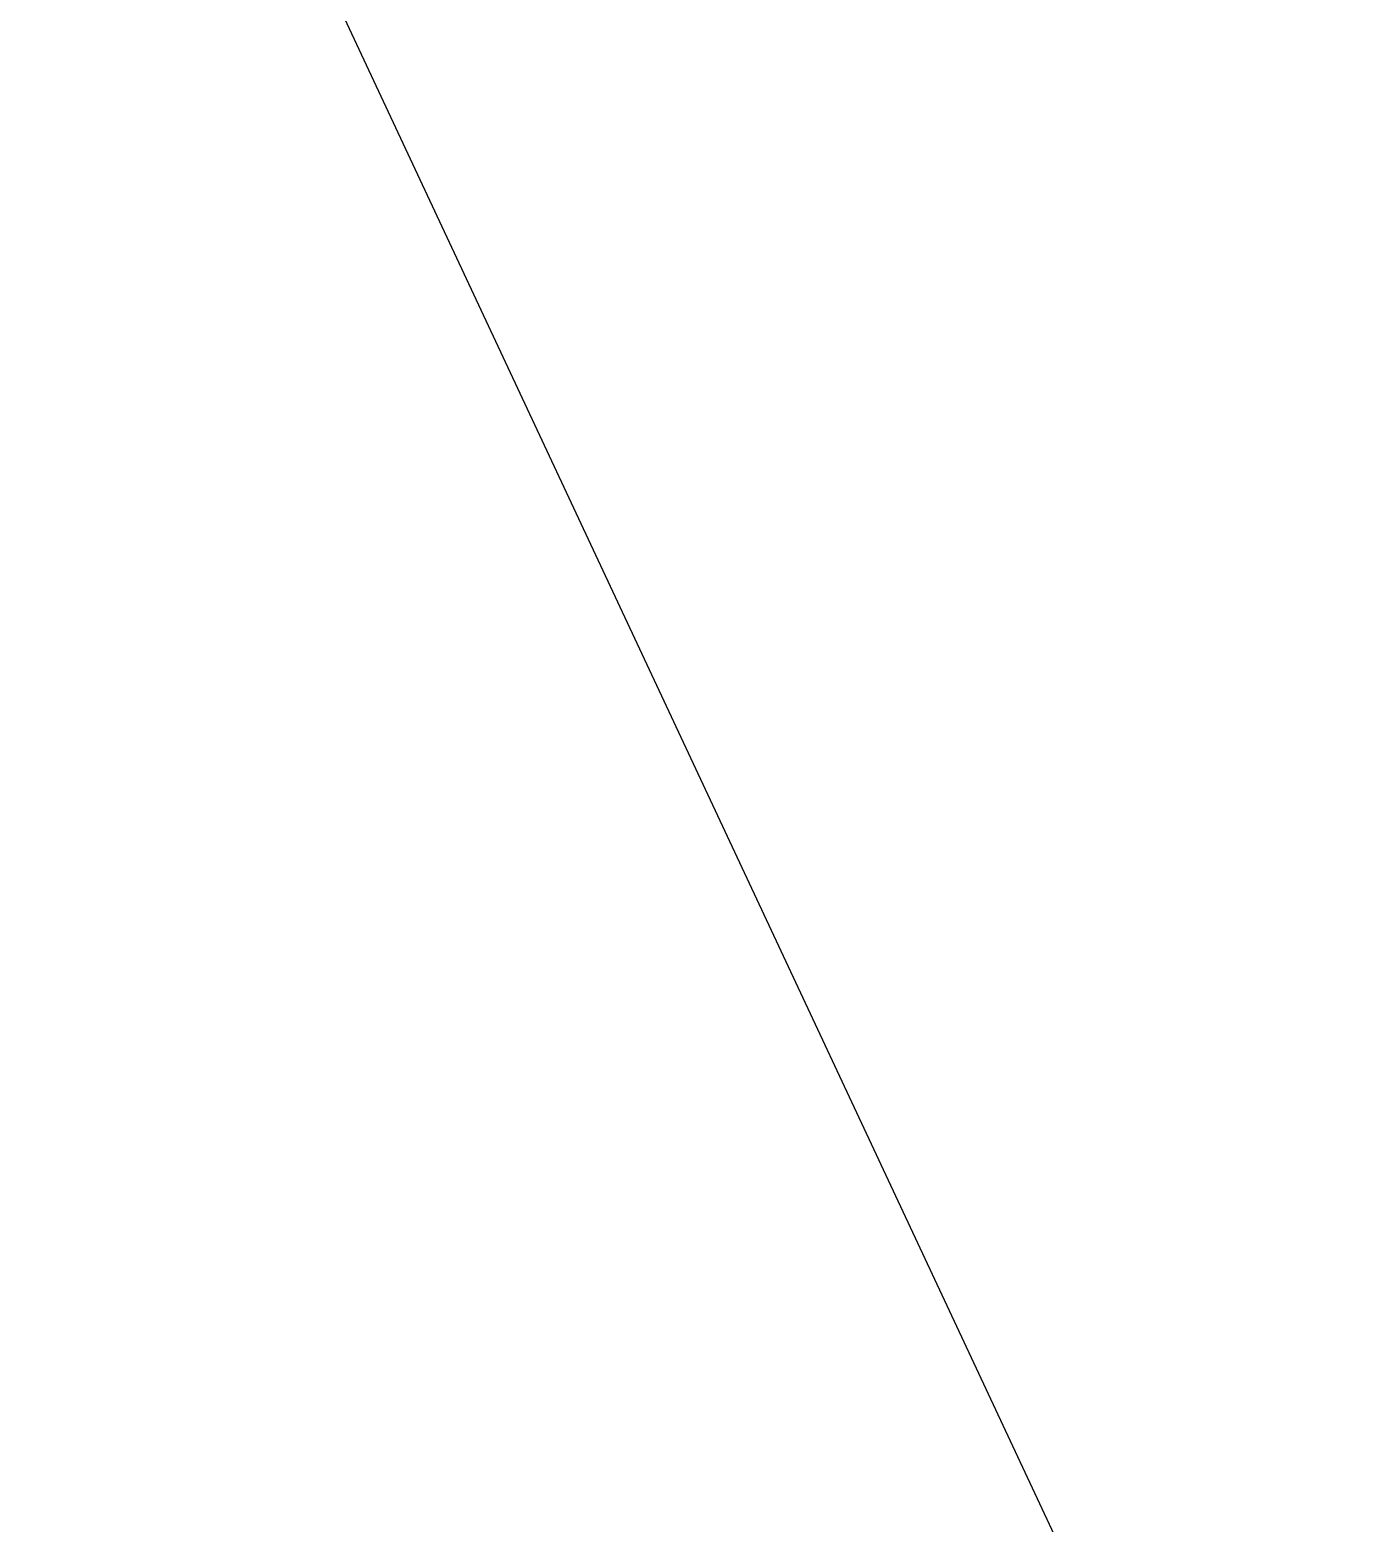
# Model space of a CAD drawing. Header units: millimetres. Extents: x 0 to 2895, y -1316 to 884.
# Drawn here: x 1264.44078 to 1264.45614, y 572.07823 to 572.09543 of the extents above; entities that cross this region are included whole.
import ezdxf

# ---------------------------------------------------------------- set-up
doc = ezdxf.new("R2010")
doc.units = ezdxf.units.MM
doc.layers.add('Blocks', color=7, linetype='Continuous')
doc.layers.add('Blocks$Inner', color=7, linetype='Continuous', lineweight=25, true_color=0x007f00)

# ---------------------------------------------------------------- blocks, each defined once
blk = doc.blocks.new('PK24 Side')
at = {"layer": 'Blocks$Inner'}
for points, knots in [([(-114.747478, 851.016387), (-112.497898, 840.685445), (-105.058488, 809.220482), (-91.754912, 762.590057), (-77.716861, 716.193503), (-62.511239, 670.148708), (-45.996611, 624.558461), (-27.80042, 579.614396), (-10.785413, 542.936974), (4.455401, 514.430466), (16.658724, 493.475122), (29.378348, 472.835817), (46.829629, 445.636587), (69.637449, 412.274667), (98.604069, 373.386091), (129.102796, 335.684576), (161.230404, 299.356621), (195.182456, 264.718755), (225.20824, 237.644194), (250.565296, 217.574746), (270.314801, 203.494831), (290.867477, 190.66839), (312.349852, 179.274332), (334.860023, 170.266286), (358.603226, 164.757849), (382.964357, 163.180619), (407.056888, 165.883523), (430.754576, 171.335088), (454.049852, 177.92866), (477.06991, 185.525861), (499.795781, 194.005495), (522.240047, 203.160328), (551.916308, 215.990939), (588.678491, 232.735134), (632.544867, 253.365088), (676.388179, 274.061718), (720.368721, 294.450414), (764.602666, 314.290744), (809.172375, 333.375223), (854.123772, 351.542814), (899.492209, 368.643129), (945.308827, 384.50472), (991.517661, 399.180057), (1038.054235, 412.793299), (1084.868669, 425.406244), (1132.004908, 436.765165), (1179.467551, 446.678392), (1219.258386, 453.692628), (1251.221257, 458.577229), (1275.228275, 461.880992), (1299.255348, 464.87313), (1319.333224, 467.16315), (1335.428377, 468.892469), (1347.491547, 470.124355), (1359.536691, 471.288982), (1371.542649, 472.359584), (1383.523876, 473.410399), (1393.542052, 474.459494), (1401.608418, 475.49757), (1406.673212, 476.258925), (1410.754297, 476.928604), (1414.801527, 477.736159), (1417.660514, 478.740231), (1419.571665, 480.120051)], [0, 0, 0, 0, 0.02439, 0.04878, 0.073171, 0.097561, 0.121951, 0.146341, 0.170732, 0.182927, 0.195122, 0.207317, 0.219512, 0.243902, 0.268293, 0.292683, 0.317073, 0.341463, 0.365854, 0.378049, 0.390244, 0.402439, 0.414634, 0.426829, 0.439024, 0.45122, 0.463415, 0.47561, 0.487805, 0.5, 0.512195, 0.52439, 0.536585, 0.560976, 0.585366, 0.609756, 0.634146, 0.658537, 0.682927, 0.707317, 0.731707, 0.756098, 0.780488, 0.804878, 0.829268, 0.853659, 0.878049, 0.902439, 0.914634, 0.926829, 0.939024, 0.95122, 0.957317, 0.963415, 0.969512, 0.97561, 0.981707, 0.987805, 0.990854, 0.993902, 0.995427, 0.996951, 1, 1, 1, 1]), ([(1418.010436, 481.370077), (1417.745062, 481.215937), (1417.258653, 480.889199), (1416.439352, 480.525467), (1415.700197, 480.242178), (1415.125941, 480.04306), (1414.546205, 479.860616), (1413.738619, 479.629147), (1412.697689, 479.370605), (1411.420898, 479.101876), (1410.13792, 478.864896), (1407.519653, 478.420604), (1403.560772, 477.801967), (1398.252597, 477.073065), (1392.933615, 476.428239), (1387.621706, 475.853649), (1382.319367, 475.33252), (1377.028655, 474.84778), (1371.736301, 474.381259), (1360.069171, 473.355275), (1342.040559, 471.620501), (1315.164918, 468.736201), (1285.81749, 465.286557), (1243.107909, 459.591162), (1199.818531, 452.510701), (1156.032099, 443.889578), (1118.1605, 435.569247), (1076.242038, 425.232615), (1025.043867, 411.232615), (968.92297, 394.410391), (913.888076, 375.971731), (865.13917, 357.934094), (809.905, 336.028132), (757.039937, 313.240207), (706.335042, 290.174753), (670.67478, 273.568237), (636.014525, 257.219021), (608.375015, 244.205076), (586.804614, 234.166254), (571.329314, 227.048385), (555.810143, 220.02592), (536.079913, 211.283986), (516.753492, 203.027194), (497.763877, 195.438284), (483.94104, 190.221665), (470.539055, 185.493736), (453.247495, 179.822534), (438.179877, 175.47504), (425.422665, 172.250799), (417.520364, 170.38786), (409.58061, 168.765833), (401.598341, 167.483027), (395.609831, 166.717362), (389.597372, 166.169528), (381.919723, 165.783494), (372.578809, 165.900461), (357.983082, 167.221078), (345.156178, 169.853003), (334.177624, 173.191552), (326.332731, 175.911181), (316.699207, 179.837237), (305.428547, 185.236415), (289.762642, 193.696392), (270.149127, 205.907447), (246.36072, 223.177685), (222.861496, 242.468587), (199.088282, 264.126214), (175.719613, 287.297346), (152.462225, 312.213322), (129.791615, 338.230247), (107.652529, 365.339848), (86.273035, 393.137784), (65.85396, 421.359622), (46.430086, 449.909569), (29.156139, 476.862787), (13.679482, 502.326642), (-0.501867, 527.511245), (-14.030412, 554.532811), (-26.412003, 582.081085), (-37.458375, 608.759612), (-46.675556, 632.616447), (-54.788945, 654.779279), (-61.99567, 675.357853), (-68.997064, 696.193084), (-75.821436, 717.361134), (-82.419179, 738.689331), (-88.839103, 760.143428), (-95.113815, 781.624027), (-101.564015, 804.864248), (-107.744228, 829.279874), (-111.721162, 846.558483), (-112.686439, 851.015204)], [31.303872, 31.303872, 31.303872, 31.303872, 32.224691, 33.383678, 33.991397, 34.599115, 35.206834, 35.814553, 37.119172, 38.423792, 39.728411, 41.033031, 46.390817, 51.748604, 57.10639, 62.464177, 67.77704, 73.089904, 78.402767, 83.715631, 108.226406, 132.737181, 164.804962, 196.872743, 261.995455, 296.370514, 330.745573, 378.312818, 425.880063, 489.96947, 554.058877, 599.976959, 645.895041, 732.30441, 772.656053, 813.007696, 850.315856, 887.624015, 904.657809, 921.691603, 938.725398, 955.759192, 986.432575, 1001.769266, 1017.105958, 1030.753513, 1044.401069, 1071.69618, 1077.785329, 1083.874477, 1096.052775, 1102.089121, 1108.125467, 1114.161813, 1120.198159, 1131.181528, 1142.164898, 1164.131636, 1170.357645, 1176.583654, 1189.035673, 1201.548939, 1214.062205, 1242.435034, 1270.807864, 1302.207879, 1333.607894, 1367.261005, 1400.914116, 1435.843145, 1470.772173, 1505.905108, 1541.038043, 1575.262888, 1609.487734, 1637.069937, 1664.652141, 1696.175841, 1727.699541, 1755.246785, 1782.794029, 1804.421341, 1826.048653, 1848.20458, 1870.360507, 1892.770115, 1915.179722, 1937.542177, 1959.904632, 1987.532699, 2013.093376, 2013.093376, 2013.093376, 2013.093376]), ([(-113.280431, 586.699061), (-112.410358, 585.821619), (-111.131757, 584.481019), (-109.666043, 582.888226), (-108.841908, 581.965648), (-108.240032, 581.261329), (-107.643797, 580.550586), (-107.051488, 579.834758), (-106.575675, 579.225846), (-106.210599, 578.728221), (-105.948848, 578.348118), (-105.690335, 577.962944), (-105.342198, 577.445301), (-104.918275, 576.787202), (-104.538481, 576.110107), (-104.278941, 575.554279), (-104.112842, 575.129358), (-103.972194, 574.69686), (-103.808347, 574.111661), (-103.590362, 573.064151), (-103.519321, 572.126464), (-103.523656, 571.483607)], [6.632846, 6.632846, 6.632846, 6.632846, 6.832846, 6.932846, 6.982846, 7.032846, 7.082846, 7.132846, 7.182846, 7.207846, 7.232846, 7.257846, 7.282846, 7.332846, 7.382846, 7.407846, 7.432846, 7.457846, 7.482846, 7.532846, 7.632846, 7.632846, 7.632846, 7.632846])]:
    blk.add_open_spline(points, degree=3, knots=knots, dxfattribs=at)
blk.add_open_spline([(-108.499059, 572.071071), (-109.507114, 574.225935), (-111.913118, 578.242972), (-115.098911, 581.674625), (-116.886754, 583.244105)], degree=3, dxfattribs=at)

msp = doc.modelspace()

# ---------------------------------------------------------------- block references
at = {"layer": 'Blocks'}
msp.add_blockref('PK24 Side', (1372.95493, 0), dxfattribs=at)

doc.saveas('drawing.dxf')
